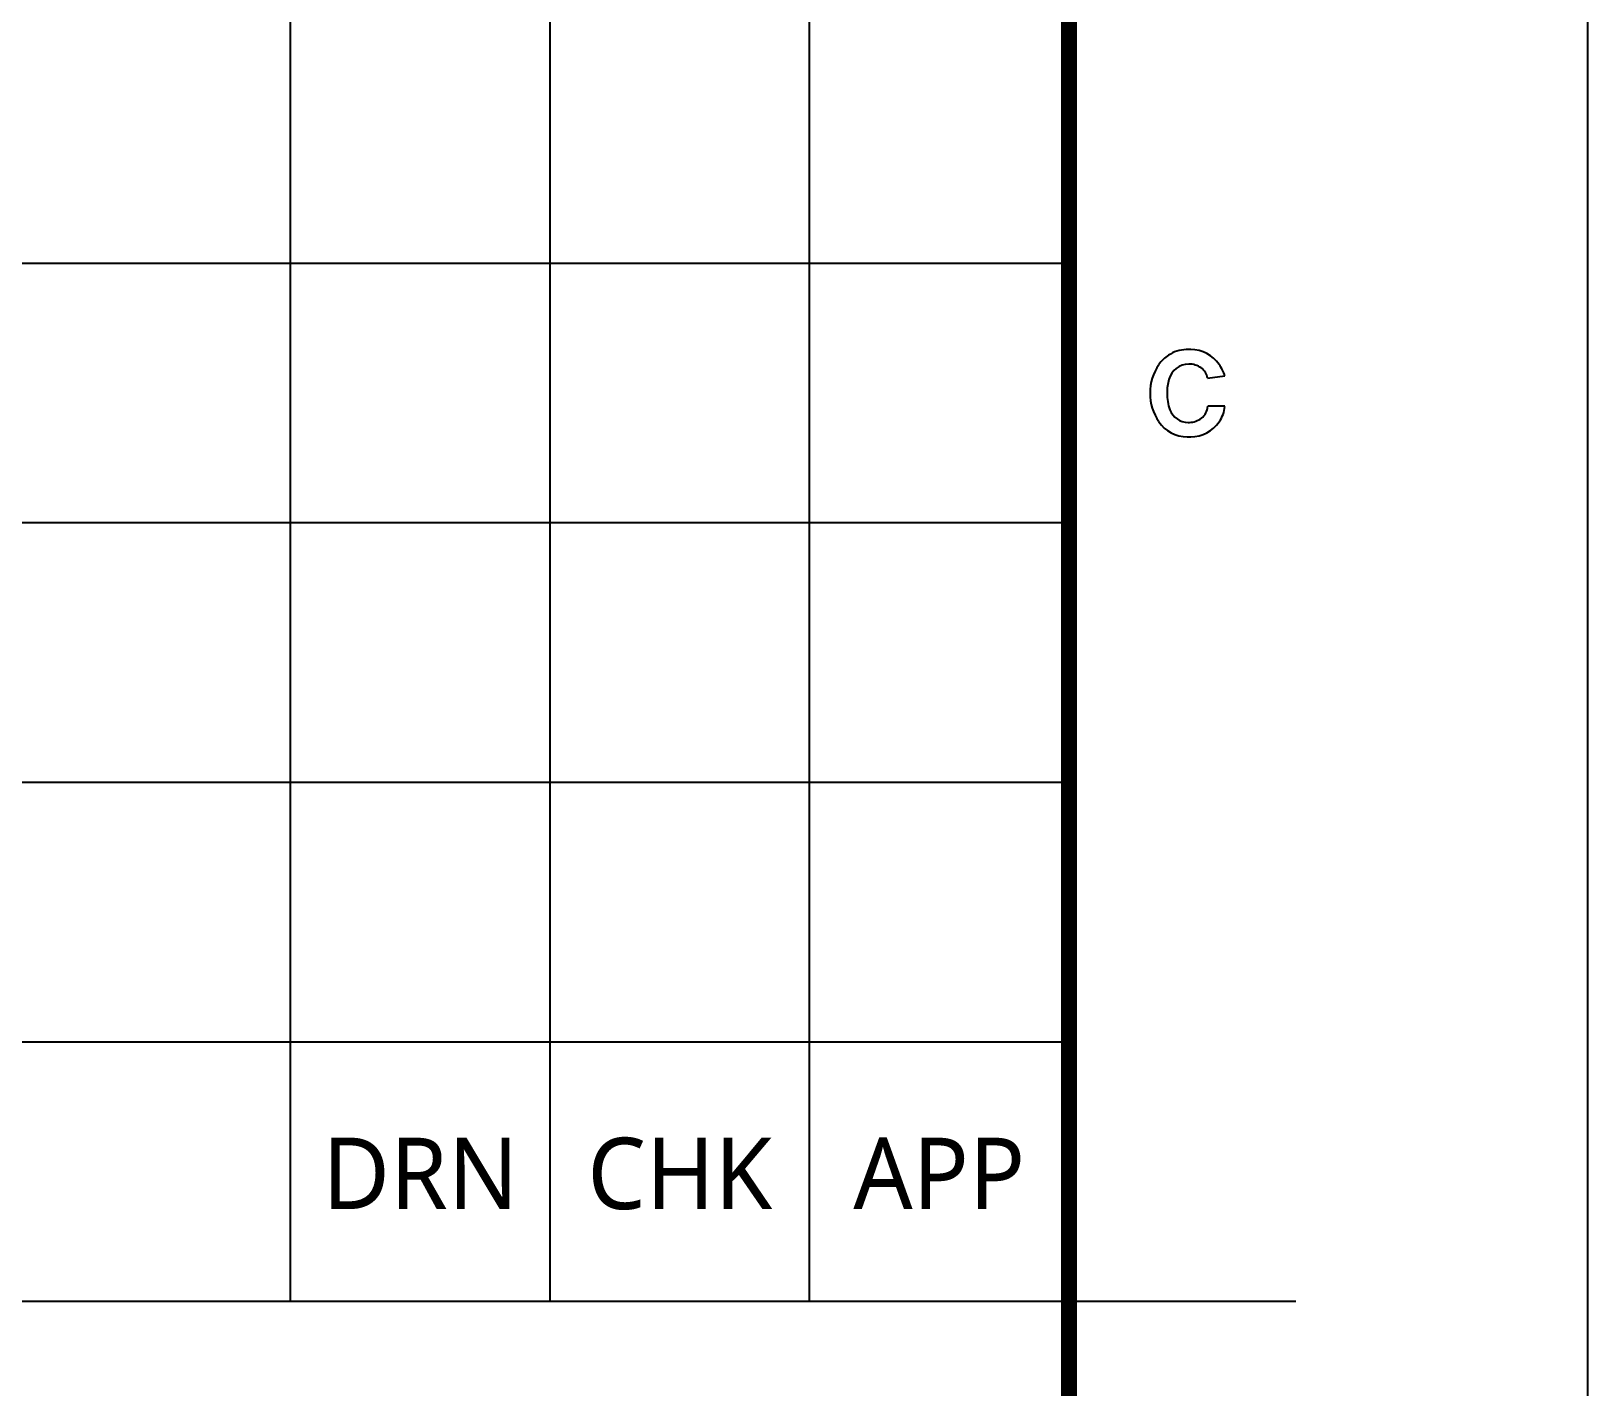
# Model space of a CAD drawing. Header units: millimetres. Extents: x 0 to 25200, y 0 to 17820.
# Drawn here: x 23760 to 25200, y 3761 to 5015 of the extents above; entities that cross this region are included whole.
import ezdxf
from ezdxf.enums import TextEntityAlignment as Align

# ---------------------------------------------------------------- set-up
doc = ezdxf.new("R2010")
doc.units = ezdxf.units.MM
doc.header["$LTSCALE"] = 30
doc.layers.add('sheet', color=7, linetype='Continuous')
doc.layers.add('XR_SHEET (구조)$0$sheet', color=7, linetype='Continuous')
doc.styles.add('XR_SHEET (구조)$0$Kiahn', font='malgun.ttf')

# ---------------------------------------------------------------- blocks, each defined once
blk = doc.blocks.new('XR_SHEET (구조)$0$A3-SHEET')
at = {"layer": 'XR_SHEET (구조)$0$sheet'}
for p, q in [((400, 64), (400, 92)), ((404, 64), (404, 92)), ((408, 64), (408, 92)), ((412, 80), (372, 80)), ((412, 76), (372, 76)), ((412, 72), (372, 72)), ((412, 68), (372, 68)), ((412, 64), (372, 64))]:
    blk.add_line(p, q, dxfattribs=at)
at = {"layer": 'XR_SHEET (구조)$0$sheet', "color": 8, "linetype": 'Continuous'}
for p, q in [((413.877, 78.672), (413.805, 78.672)), ((414.137, 78.233), (414.405, 78.266)), ((414.405, 77.797), (414.141, 77.797)), ((413.824, 77.328), (413.877, 77.328)), ((415.5, 64), (412, 64)), ((415.5, 64), (412, 64))]:
    blk.add_line(p, q, dxfattribs=at)
at = {"layer": 'XR_SHEET (구조)$0$sheet', "color": 2, "linetype": 'Continuous'}
blk.add_line((412, 64), (372, 64), dxfattribs=at)
at = {"layer": 'XR_SHEET (구조)$0$sheet', "color": 253, "linetype": 'Continuous'}
blk.add_lwpolyline([(0, 0), (420, 0), (420, 297), (0, 297)], close=True, dxfattribs=at)
at = {"layer": 'XR_SHEET (구조)$0$sheet', "color": 3, "linetype": 'Continuous', "const_width": 0.25}
blk.add_lwpolyline([(12, 288), (412, 288), (412, 8), (12, 8)], close=True, dxfattribs=at)
at = {"layer": 'XR_SHEET (구조)$0$sheet', "color": 8, "linetype": 'Continuous'}
for centre, major_axis, start_param, end_param in [((413.825, 78.14), (-0.376, 0.376), -0.205078, 0.187974), ((413.825, 78.14), (0.376, 0.376), 0.823693, 1.365743), ((413.877, 78.141), (0.376, 0.376), 6.095191, 7.068578), ((414.031, 78), (-0.552, 0.552), 0.188057, 0.785467), ((413.85, 78.129), (-0.226, 0.226), -0.774737, 0.524092), ((413.85, 78.128), (0.227, 0.227), 0.157788, 0.79602), ((413.892, 78.185), (-0.177, 0.177), 4.118611, 4.870226), ((413.671, 78), (0.552, 0.552), 5.845958, 6.095184), ((414.281, 77.996), (0.544, 0.544), 2.072708, 2.351339), ((414.031, 78), (0.552, 0.552), 2.356128, 2.953534), ((414.281, 77.996), (0.544, 0.544), 2.351455, 2.690328), ((413.891, 77.813), (-0.177, 0.177), 3.004878, 3.863785), ((413.873, 77.861), (0.379, 0.379), 4.902799, 5.377802), ((413.824, 77.859), (-0.376, 0.376), 1.382854, 2.356242), ((413.849, 77.868), (0.227, 0.227), 2.755033, 3.893093), ((413.847, 77.871), (-0.228, 0.228), 2.327631, 2.39573), ((413.847, 77.871), (0.228, 0.228), 3.966528, 4.575718), ((413.877, 77.859), (0.376, 0.376), 3.926974, 4.900362)]:
    blk.add_ellipse(centre, major_axis=major_axis, ratio=1, start_param=start_param, end_param=end_param, dxfattribs=at)
at = {"layer": 'XR_SHEET (구조)$0$sheet', "color": 9, "style": 'XR_SHEET (구조)$0$Kiahn'}
for s, p in [('DRN', (402, 65.425)), ('CHK', (406, 65.425)), ('APP', (410, 65.425))]:
    blk.add_text(s, height=1.1, dxfattribs=at).set_placement(p, align=Align.CENTER)
blk = doc.blocks.new('XR_SHEET (구조)')
at = {"layer": 'XR_SHEET (구조)$0$sheet'}
blk.add_blockref('XR_SHEET (구조)$0$A3-SHEET', (0, 0), dxfattribs=at)

msp = doc.modelspace()

# ---------------------------------------------------------------- block references
at = {"layer": 'sheet', "xscale": 60.00000000003136, "yscale": 60.00000000003136, "zscale": 60.00000000003136}
msp.add_blockref('XR_SHEET (구조)', (0, 0), dxfattribs=at)

doc.saveas('drawing.dxf')
